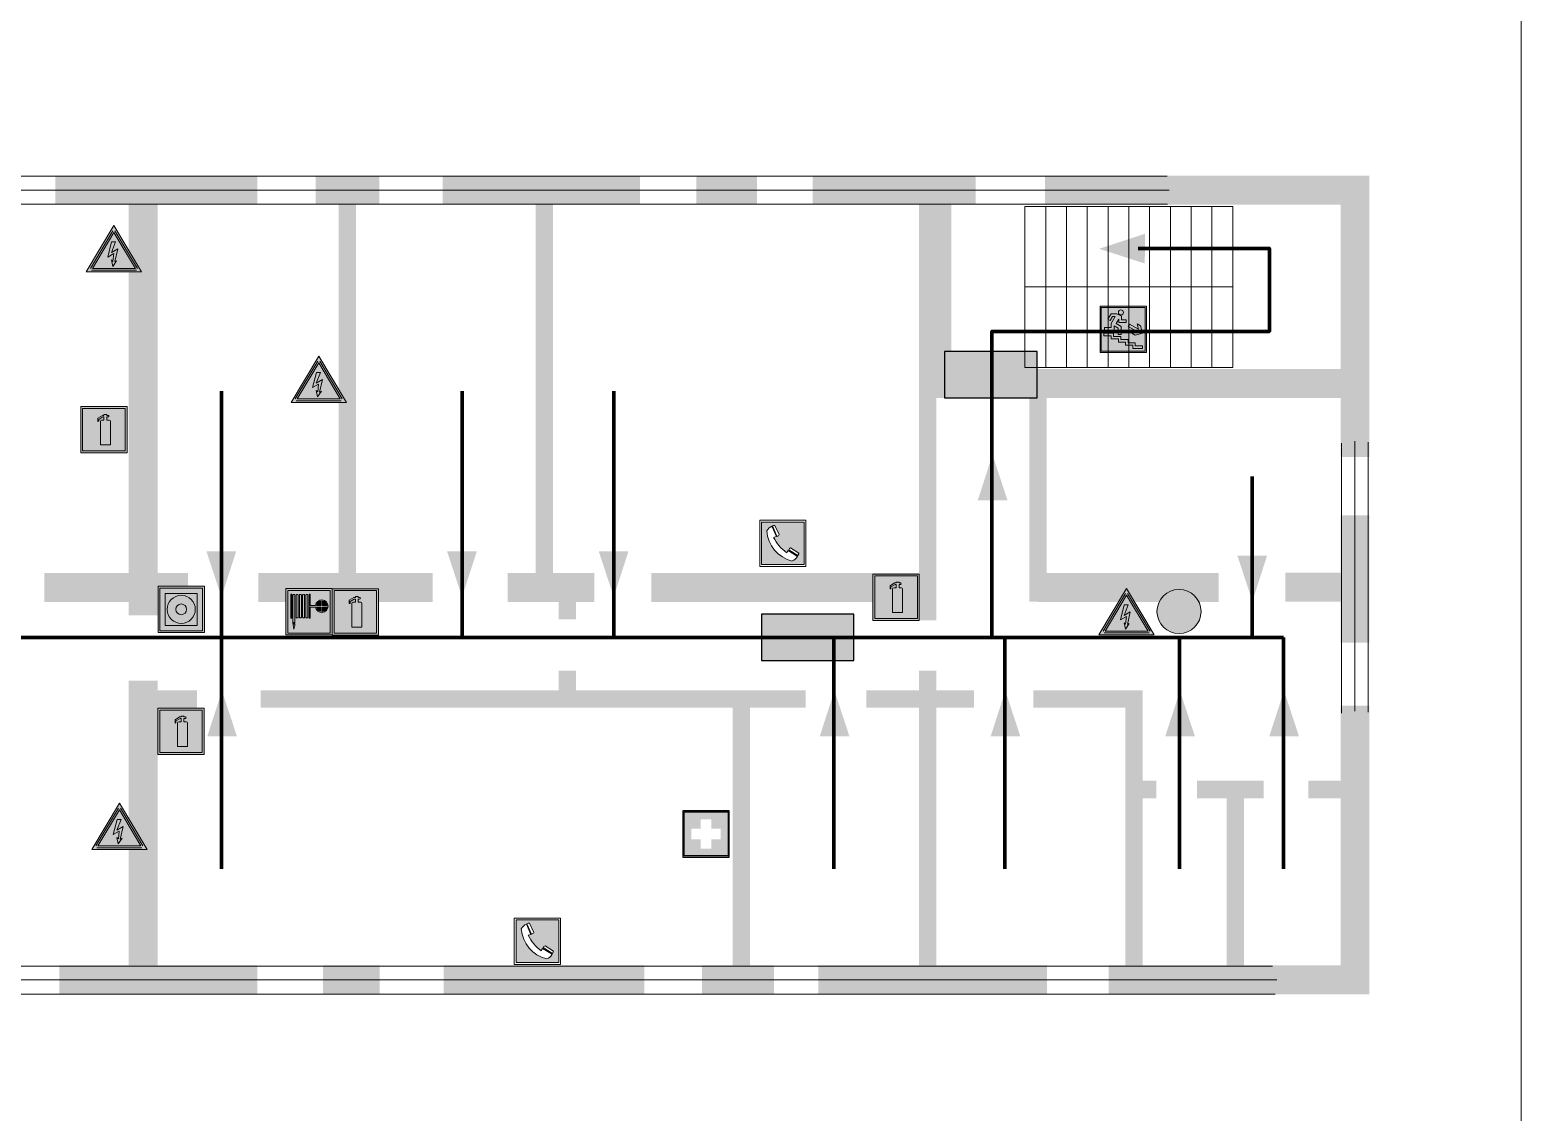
# Model space of a CAD drawing. Header units: millimetres. Extents: x 13114 to 67229, y 22859 to 38520.
# Drawn here: x 32596.1 to 32853.7, y 35277.3 to 35464.3 of the extents above; entities that cross this region are included whole.
import ezdxf

# ---------------------------------------------------------------- set-up
doc = ezdxf.new("R2010")
doc.units = ezdxf.units.MM
doc.layers.add('План_Штампы', color=7, linetype='Continuous')

# ---------------------------------------------------------------- blocks, each defined once
blk = doc.blocks.new('A$C7B4425F7')
at = {"true_color": 0xffffff}
blk.add_hatch(color=7, dxfattribs=at).paths.add_polyline_path([(0, 0), (-16, 0), (-16, -8), (0, -8)])
h = blk.add_hatch(color=126)
h.paths.add_polyline_path([(-0.2, -0.2), (-15.8, -0.2), (-15.8, -7.8), (-0.2, -7.8)])
h.paths.add_polyline_path([(-11.76, -2.03), (-11.76, -3.66), (-11.17, -3.66, -0.568275), (-11.17, -6.18), (-12.58, -6.18), (-12.58, -2.03)], flags=16)
h.paths.add_polyline_path([(-13.33, -4.12, -0.495768), (-13.59, -6.18), (-15.03, -6.18), (-15.03, -2.03), (-13.59, -2.03, -0.487973)], flags=16)
h.paths.add_polyline_path([(-10.25, -2.03), (-9.48, -2.03), (-9.48, -6.18), (-10.25, -6.18)], flags=16)
h.paths.add_polyline_path([(-13.84, -3.69), (-14.24, -3.69), (-14.24, -3.03), (-13.9, -3.03, -0.692621)], flags=0)
h.paths.add_polyline_path([(-9.15, -2.03), (-8.4, -2.03), (-8.04, -3.07), (-7.68, -2.03), (-6.93, -2.03), (-7.64, -4.1), (-6.93, -6.18), (-7.68, -6.18), (-8.04, -5.14), (-8.4, -6.18), (-9.15, -6.18), (-8.44, -4.1)], flags=16)
h.paths.add_polyline_path([(-11.76, -4.46), (-11.42, -4.46, -0.692621), (-11.36, -5.12), (-11.76, -5.12)], flags=0)
h.paths.add_polyline_path([(-13.9, -5.2), (-14.24, -5.2), (-14.24, -4.55), (-13.84, -4.55, -0.708038)], flags=0)
edge = h.paths.add_edge_path(flags=16)
edge.add_ellipse((-5.51, -4.08), major_axis=(0, 2.05), ratio=0.586184, start_angle=0, end_angle=360)
edge = h.paths.add_edge_path(flags=0)
edge.add_ellipse((-5.51, -4.08), major_axis=(0, 1.14), ratio=0.454828, start_angle=0, end_angle=360)
h.paths.add_polyline_path([(-4.13, -4.96, 0.377264), (-3.48, -4.52, 0.0555), (-3.16, -2.03), (-1.66, -2.03), (-1.66, -4.96), (-0.96, -4.96), (-0.96, -7.01), (-1.75, -7.01), (-1.75, -6.18), (-3.3, -6.18), (-3.3, -7.02), (-4.13, -7.02)], flags=16)
h.paths.add_polyline_path([(-2.73, -2.91), (-2.28, -2.91), (-2.28, -4.96), (-3.05, -4.96, 0.079136)], flags=0)
at = {"color": 126}
blk.add_lwpolyline([(-16, -8), (0, -8), (0, 0), (-16, 0)], close=True, dxfattribs=at)
blk = doc.blocks.new('вниз')
at = {"lineweight": 0, "true_color": 0xffffff}
h = blk.add_hatch(color=7, dxfattribs=at)
h.dxf.hatch_style = 1
h.paths.add_polyline_path([(40994.51, -4472.22), (40986.51, -4472.22), (40986.51, -4480.22), (40994.51, -4480.22)])
h.paths.add_polyline_path([(40994.31, -4472.42), (40994.31, -4480.01), (40986.71, -4480.01), (40986.71, -4472.42)], flags=16)
h.paths.add_polyline_path([(40988.43, -4473.53), (40989.43, -4473.53), (40990.19, -4473.96), (40990.19, -4474.6), (40991, -4474.6), (40991, -4475.06), (40989.73, -4475.06), (40989.73, -4474.46), (40989.3, -4475.18), (40990.17, -4475.7), (40990.17, -4477.11), (40989.63, -4477.11), (40989.63, -4476.01), (40988.94, -4475.59), (40988.94, -4476.46), (40988.94, -4476.46), (40987.47, -4476.46), (40987.26, -4476.46), (40987.26, -4475.92), (40988.4, -4475.92), (40988.4, -4475.2), (40989.1, -4473.99), (40988.66, -4473.99), (40988.24, -4474.7), (40987.86, -4474.47), (40988.41, -4473.56)], flags=0)
h.paths.add_polyline_path([(40990.55, -4473.29, -1), (40989.69, -4473.29, -1)], flags=0)
h.paths.add_polyline_path([(40988.85, -4476.89), (40988.85, -4477.43), (40990.1, -4477.43), (40990.1, -4477.99), (40991.34, -4477.99), (40991.34, -4478.54), (40992.59, -4478.54), (40992.59, -4479.09), (40993.83, -4479.09), (40993.83, -4479.52), (40992.17, -4479.52), (40992.17, -4478.97), (40990.91, -4478.97), (40990.91, -4478.41), (40989.68, -4478.41), (40989.68, -4477.86), (40988.43, -4477.86), (40988.43, -4477.31), (40987.6, -4477.31), (40987.18, -4477.31), (40987.18, -4476.89)], flags=0)
h.paths.add_polyline_path([(40991.61, -4475.33), (40993.12, -4476.2), (40992.9, -4475.27), (40993.48, -4475.6), (40993.83, -4476.88), (40992.56, -4477.22), (40991.97, -4476.88), (40992.9, -4476.61), (40991.38, -4475.74), (40991.58, -4475.39)], flags=0)
h.paths.add_polyline_path([(40990.19, -4473.96), (40989.43, -4473.53), (40988.43, -4473.53), (40988.41, -4473.56), (40987.86, -4474.47), (40988.24, -4474.7), (40988.66, -4473.99), (40989.1, -4473.99), (40988.4, -4475.2), (40988.4, -4475.92), (40987.26, -4475.92), (40987.26, -4476.46), (40987.47, -4476.46), (40988.94, -4476.46), (40988.94, -4476.27), (40988.94, -4475.59), (40989.63, -4476.01), (40989.63, -4477.11), (40990.17, -4477.11), (40990.17, -4475.7), (40989.3, -4475.18), (40989.73, -4474.46), (40989.73, -4475.06), (40991, -4475.06), (40991, -4474.6), (40990.19, -4474.6)], flags=0)
h.paths.add_polyline_path([(40990.55, -4473.29, 1), (40989.69, -4473.29, 1)], flags=0)
h.paths.add_polyline_path([(40991.61, -4475.33), (40991.58, -4475.39), (40991.38, -4475.74), (40992.9, -4476.61), (40991.97, -4476.88), (40992.56, -4477.22), (40993.83, -4476.88), (40993.48, -4475.6), (40992.9, -4475.27), (40993.12, -4476.2)], flags=0)
h.paths.add_polyline_path([(40990.1, -4477.43), (40988.85, -4477.43), (40988.85, -4476.89), (40987.18, -4476.89), (40987.18, -4477.31), (40987.6, -4477.31), (40988.43, -4477.31), (40988.43, -4477.86), (40989.68, -4477.86), (40989.68, -4478.41), (40990.91, -4478.41), (40990.91, -4478.97), (40992.17, -4478.97), (40992.17, -4479.52), (40993.83, -4479.52), (40993.83, -4479.09), (40992.59, -4479.09), (40992.59, -4478.54), (40991.34, -4478.54), (40991.34, -4477.99), (40990.1, -4477.99)], flags=0)
at = {"lineweight": 0}
h = blk.add_hatch(color=126, dxfattribs=at)
h.dxf.hatch_style = 1
h.paths.add_polyline_path([(40994.31, -4472.42), (40986.71, -4472.42), (40986.71, -4480.01), (40994.31, -4480.01)])
h.paths.add_polyline_path([(40988.43, -4473.53), (40989.43, -4473.53), (40990.19, -4473.96), (40990.19, -4474.6), (40991, -4474.6), (40991, -4475.06), (40989.73, -4475.06), (40989.73, -4474.46), (40989.3, -4475.18), (40990.17, -4475.7), (40990.17, -4477.11), (40989.63, -4477.11), (40989.63, -4476.01), (40988.94, -4475.59), (40988.94, -4476.46), (40988.94, -4476.46), (40987.47, -4476.46), (40987.26, -4476.46), (40987.26, -4475.92), (40988.4, -4475.92), (40988.4, -4475.2), (40989.1, -4473.99), (40988.66, -4473.99), (40988.24, -4474.7), (40987.86, -4474.47), (40988.41, -4473.56)], flags=16)
h.paths.add_polyline_path([(40990.55, -4473.29, -1), (40989.69, -4473.29, -1)], flags=16)
h.paths.add_polyline_path([(40988.85, -4476.89), (40988.85, -4477.43), (40990.1, -4477.43), (40990.1, -4477.99), (40991.34, -4477.99), (40991.34, -4478.54), (40992.59, -4478.54), (40992.59, -4479.09), (40993.83, -4479.09), (40993.83, -4479.52), (40992.17, -4479.52), (40992.17, -4478.97), (40990.91, -4478.97), (40990.91, -4478.41), (40989.68, -4478.41), (40989.68, -4477.86), (40988.43, -4477.86), (40988.43, -4477.31), (40987.6, -4477.31), (40987.18, -4477.31), (40987.18, -4476.89)], flags=16)
h.paths.add_polyline_path([(40991.61, -4475.33), (40993.12, -4476.2), (40992.9, -4475.27), (40993.48, -4475.6), (40993.83, -4476.88), (40992.56, -4477.22), (40991.97, -4476.88), (40992.9, -4476.61), (40991.38, -4475.74), (40991.58, -4475.39)], flags=16)
at = {"lineweight": 0, "true_color": 0xffffff}
h = blk.add_hatch(color=7, dxfattribs=at)
h.dxf.hatch_style = 1
h.paths.add_polyline_path([(40989.73, -4474.46), (40989.73, -4475.06), (40991, -4475.06), (40991, -4474.6), (40990.19, -4474.6), (40990.19, -4473.96), (40989.43, -4473.53), (40988.43, -4473.53), (40988.41, -4473.56), (40987.86, -4474.47), (40988.24, -4474.7), (40988.66, -4473.99), (40989.1, -4473.99), (40988.4, -4475.2), (40988.4, -4475.92), (40987.26, -4475.92), (40987.26, -4476.46), (40987.47, -4476.46), (40988.94, -4476.46), (40988.94, -4475.59), (40989.63, -4476.01), (40989.63, -4477.11), (40990.17, -4477.11), (40990.17, -4475.7), (40989.3, -4475.18)])
h.paths.add_polyline_path([(40989.69, -4473.29, 1), (40990.55, -4473.29, 1)])
h.paths.add_polyline_path([(40991.61, -4475.33), (40991.58, -4475.39), (40991.38, -4475.74), (40992.9, -4476.61), (40991.97, -4476.88), (40992.56, -4477.22), (40993.83, -4476.88), (40993.48, -4475.6), (40992.9, -4475.27), (40993.12, -4476.2)])
h.paths.add_polyline_path([(40990.1, -4477.43), (40988.85, -4477.43), (40988.85, -4476.89), (40987.18, -4476.89), (40987.18, -4477.31), (40987.6, -4477.31), (40988.43, -4477.31), (40988.43, -4477.86), (40989.68, -4477.86), (40989.68, -4478.41), (40990.91, -4478.41), (40990.91, -4478.97), (40992.17, -4478.97), (40992.17, -4479.52), (40993.83, -4479.52), (40993.83, -4479.09), (40992.59, -4479.09), (40992.59, -4478.54), (40991.34, -4478.54), (40991.34, -4477.99), (40990.1, -4477.99)])
at = {"color": 126, "lineweight": 0}
for points in [[(40986.51, -4472.22), (40994.51, -4472.22), (40994.51, -4480.22), (40986.51, -4480.22)], [(40986.71, -4472.42), (40994.31, -4472.42), (40994.31, -4480.01), (40986.71, -4480.01)]]:
    blk.add_lwpolyline(points, close=True, dxfattribs=at)
for points in [[(40987.47, -4476.46), (40987.26, -4476.46), (40987.26, -4475.92), (40988.4, -4475.92), (40988.4, -4475.2), (40989.1, -4473.99), (40988.66, -4473.99), (40988.24, -4474.7), (40987.86, -4474.47), (40988.41, -4473.56), (40988.43, -4473.53), (40989.43, -4473.53), (40990.19, -4473.96), (40990.19, -4474.6), (40991, -4474.6), (40991, -4475.06), (40989.73, -4475.06), (40989.73, -4474.46), (40989.3, -4475.18), (40990.17, -4475.7), (40990.17, -4477.11), (40989.63, -4477.11), (40989.63, -4476.01), (40988.94, -4475.59), (40988.94, -4476.46)], [(40987.6, -4477.31), (40987.18, -4477.31), (40987.18, -4476.89), (40988.85, -4476.89), (40988.85, -4477.43), (40990.1, -4477.43), (40990.1, -4477.99), (40991.34, -4477.99), (40991.34, -4478.54), (40992.59, -4478.54), (40992.59, -4479.09), (40993.83, -4479.09), (40993.83, -4479.52), (40992.17, -4479.52), (40992.17, -4478.97), (40990.91, -4478.97), (40990.91, -4478.41), (40989.68, -4478.41), (40989.68, -4477.86), (40988.43, -4477.86), (40988.43, -4477.31), (40987.6, -4477.31)], [(40987.47, -4476.46), (40988.94, -4476.46), (40988.94, -4476.27)], [(40991.58, -4475.39), (40991.38, -4475.74), (40992.9, -4476.61), (40991.97, -4476.88), (40992.56, -4477.22), (40993.83, -4476.88), (40993.48, -4475.6), (40992.9, -4475.27), (40993.12, -4476.2), (40991.61, -4475.33), (40991.58, -4475.39)]]:
    blk.add_lwpolyline(points, dxfattribs=at)
blk.add_circle((40990.12, -4473.29), 0.432, dxfattribs=at)
blk = doc.blocks.new('A$C54414219')
at = {"true_color": 0xffffff}
h = blk.add_hatch(color=7, dxfattribs=at)
h.paths.add_polyline_path([(2.39, -9.45), (2.39, -18.3), (11.23, -18.3), (11.23, -9.45)], flags=0)
h.paths.add_polyline_path([(10.71, -13.87, -1), (2.92, -13.87, -1)], flags=0)
h.paths.add_polyline_path([(8.3, -13.87, -1), (5.33, -13.87, -1)], flags=0)
h.paths.add_polyline_path([(0.41, -7.47), (0.41, -20.27), (13.21, -20.27), (13.21, -7.47)])
h.paths.add_polyline_path([(0.92, -19.77), (12.71, -19.77), (12.71, -7.98), (0.92, -7.98)], flags=16)
h.paths.add_polyline_path([(11.23, -9.45), (11.23, -18.3), (2.39, -18.3), (2.39, -9.45)], flags=0)
at = {"lineweight": 5}
h = blk.add_hatch(color=242, dxfattribs=at)
h.paths.add_polyline_path([(12.71, -7.98), (0.92, -7.98), (0.92, -19.77), (12.71, -19.77)])
h.paths.add_polyline_path([(11.23, -18.3), (2.39, -18.3), (2.39, -9.45), (11.23, -9.45)], flags=16)
h.paths.add_polyline_path([(10.71, -13.87, -1), (2.92, -13.87, -1)], flags=0)
h.paths.add_polyline_path([(8.3, -13.87, -1), (5.33, -13.87, -1)], flags=0)
at = {"true_color": 0xffffff}
h = blk.add_hatch(color=7, dxfattribs=at)
h.paths.add_polyline_path([(2.39, -9.45), (2.39, -18.3), (11.23, -18.3), (11.23, -9.45)])
h.paths.add_polyline_path([(10.71, -13.87, -1), (2.92, -13.87, -1)], flags=16)
h.paths.add_polyline_path([(8.3, -13.87, -1), (5.33, -13.87, -1)], flags=0)
at = {"lineweight": 5}
h = blk.add_hatch(color=242, dxfattribs=at)
h.paths.add_polyline_path([(2.92, -13.87, 1), (10.71, -13.87, 1)])
h.paths.add_polyline_path([(8.3, -13.87, -1), (5.33, -13.87, -1)], flags=16)
at = {"color": 242, "lineweight": 5}
for p, q in [((0.41, -20.27), (0.41, -7.47)), ((0.41, -7.47), (13.21, -7.47)), ((0.41, -7.47), (13.21, -7.47)), ((13.21, -20.27), (13.21, -7.47)), ((0.41, -20.27), (13.21, -20.27))]:
    blk.add_line(p, q, dxfattribs=at)
for points in [[(0.92, -7.98), (12.71, -7.98), (12.71, -19.77), (0.92, -19.77)], [(2.39, -9.45), (11.23, -9.45), (11.23, -18.3), (2.39, -18.3)]]:
    blk.add_lwpolyline(points, close=True, dxfattribs=at)
for radius in [3.89, 1.49]:
    blk.add_circle((6.81, -13.87), radius, dxfattribs=at)
blk = doc.blocks.new('A$C7B8C2D5B')
at = {"lineweight": 0}
h = blk.add_hatch(color=5, dxfattribs=at)
h.dxf.hatch_style = 1
h.paths.add_polyline_path([(1.4, -3.02, 1), (-2.11, -3.02, 1)])
at = {"color": 5, "lineweight": 0}
blk.add_circle((-0.36, -3.02), 1.75, dxfattribs=at)
blk = doc.blocks.new('A$C37112FD5')
at = {"true_color": 0xf5f5ff}
h = blk.add_hatch(color=7, dxfattribs=at)
h.dxf.hatch_style = 1
h.paths.add_polyline_path([(12.8, -7.4), (0, -7.4), (0, -20.2), (12.8, -20.2)])
h.paths.add_polyline_path([(12.29, -7.91), (12.29, -19.69), (0.51, -19.69), (0.51, -7.91)], flags=16)
h.paths.add_polyline_path([(4.98, -9.04, -0.42597), (5.17, -9.22), (5.17, -12.25), (5.17, -15.29, -0.432244), (4.98, -15.47), (4.83, -15.47, -0.42597), (4.64, -15.29), (4.64, -12.25), (4.64, -9.22, -0.432244), (4.83, -9.04)], flags=0)
h.paths.add_polyline_path([(4.28, -9.22), (4.28, -12.25), (4.28, -15.29, -0.432244), (4.09, -15.47), (3.94, -15.47, -0.42597), (3.75, -15.29), (3.75, -12.25), (3.75, -9.22, -0.432244), (3.94, -9.04), (4.09, -9.04, -0.42597)], flags=0)
h.paths.add_polyline_path([(5.72, -9.04), (5.87, -9.04, -0.42597), (6.06, -9.22), (6.06, -12.25), (6.06, -15.29, -0.432244), (5.87, -15.47), (5.72, -15.47, -0.42597), (5.53, -15.29), (5.53, -12.25), (5.53, -9.22, -0.432244)], flags=0)
h.paths.add_polyline_path([(6.42, -8.9), (6.5, -8.9, -0.42597), (6.69, -9.08), (6.69, -12.03), (8.21, -12.03, -15.824349), (8.21, -12.47), (6.69, -12.47), (6.69, -15.42, -0.432244), (6.5, -15.6), (6.42, -15.6)], flags=0)
h.paths.add_polyline_path([(3.39, -9.22), (3.39, -12.25), (3.39, -15.29, -0.432244), (3.2, -15.47), (3.05, -15.47, -0.42597), (2.85, -15.29), (2.85, -12.25), (2.85, -9.22, -0.432244), (3.05, -9.04), (3.2, -9.04, -0.42597)], flags=0)
h.paths.add_polyline_path([(2.5, -9.22), (2.5, -16.71), (1.96, -16.71), (1.96, -9.22, -0.432244), (2.15, -9.04), (2.31, -9.04, -0.42597)], flags=0)
h.paths.add_polyline_path([(1.61, -8.9), (1.61, -15.6), (1.57, -15.6, -0.42597), (1.37, -15.42), (1.37, -12.03), (1.37, -9.09, -0.432244), (1.57, -8.9)], flags=0)
h.paths.add_polyline_path([(9.76, -10.81), (9.76, -12.03), (8.49, -12.03, -0.336371)], flags=0)
h.paths.add_polyline_path([(8.49, -12.47), (9.76, -12.47), (9.76, -13.7, -0.336371)], flags=0)
h.paths.add_polyline_path([(10.11, -10.81, -0.336371), (11.38, -12.03), (10.11, -12.03)], flags=0)
h.paths.add_polyline_path([(10.11, -12.47), (11.38, -12.47, -0.336371), (10.11, -13.7)], flags=0)
h.paths.add_polyline_path([(2.5, -16.84), (2.5, -17.05), (1.97, -17.05), (1.97, -16.84)], flags=0)
h.paths.add_polyline_path([(2.5, -17.24, -0.033778), (2.24, -18.6, -0.033778), (1.97, -17.24)], flags=0)
h = blk.add_hatch(color=242)
h.dxf.hatch_style = 1
h.paths.add_polyline_path([(12.29, -7.91), (0.51, -7.91), (0.51, -19.69), (12.29, -19.69)])
h.paths.add_polyline_path([(6.42, -15.6), (6.42, -8.9), (6.5, -8.9, -0.42597), (6.69, -9.08), (6.69, -12.03), (8.21, -12.03, -15.824349), (8.21, -12.47), (6.69, -12.47), (6.69, -15.42, -0.432244), (6.5, -15.6)], flags=16)
h.paths.add_polyline_path([(5.87, -15.47), (5.72, -15.47, -0.42597), (5.53, -15.29), (5.53, -12.25), (5.53, -9.22, -0.432244), (5.72, -9.04), (5.87, -9.04, -0.42597), (6.06, -9.22), (6.06, -12.25), (6.06, -15.29, -0.432244)], flags=16)
h.paths.add_polyline_path([(4.98, -15.47), (4.83, -15.47, -0.42597), (4.64, -15.29), (4.64, -12.25), (4.64, -9.22, -0.432244), (4.83, -9.04), (4.98, -9.04, -0.42597), (5.17, -9.22), (5.17, -12.25), (5.17, -15.29, -0.432244)], flags=16)
h.paths.add_polyline_path([(4.09, -15.47), (3.94, -15.47, -0.42597), (3.75, -15.29), (3.75, -12.25), (3.75, -9.22, -0.432244), (3.94, -9.04), (4.09, -9.04, -0.42597), (4.28, -9.22), (4.28, -12.25), (4.28, -15.29, -0.432244)], flags=16)
h.paths.add_polyline_path([(3.2, -15.47), (3.05, -15.47, -0.42597), (2.85, -15.29), (2.85, -12.25), (2.85, -9.22, -0.432244), (3.05, -9.04), (3.2, -9.04, -0.42597), (3.39, -9.22), (3.39, -12.25), (3.39, -15.29, -0.432244)], flags=16)
h.paths.add_polyline_path([(2.5, -17.05), (1.97, -17.05), (1.97, -16.84), (2.5, -16.84)], flags=16)
h.paths.add_polyline_path([(2.5, -17.24, -0.033778), (2.24, -18.6, -0.033778), (1.97, -17.24)], flags=16)
h.paths.add_polyline_path([(2.5, -16.71), (1.96, -16.71), (1.96, -9.22, -0.432244), (2.15, -9.04), (2.31, -9.04, -0.42597), (2.5, -9.22)], flags=16)
h.paths.add_polyline_path([(1.61, -15.6), (1.57, -15.6, -0.42597), (1.37, -15.42), (1.37, -12.03), (1.37, -9.09, -0.432244), (1.57, -8.9), (1.61, -8.9)], flags=16)
h.paths.add_polyline_path([(8.49, -12.47), (9.76, -12.47), (9.76, -13.7, -0.336371)], flags=0)
h.paths.add_polyline_path([(10.11, -13.7), (10.11, -12.47), (11.38, -12.47, -0.336371)], flags=0)
h.paths.add_polyline_path([(8.49, -12.03, -0.336371), (9.76, -10.81), (9.76, -12.03)], flags=0)
h.paths.add_polyline_path([(10.11, -12.03), (10.11, -10.81, -0.336371), (11.38, -12.03)], flags=0)
h = blk.add_hatch(color=7, dxfattribs=at)
h.dxf.hatch_style = 1
h.paths.add_polyline_path([(1.61, -8.9), (1.57, -8.9, 0.432244), (1.37, -9.09), (1.37, -12.03), (1.37, -15.42, 0.42597), (1.57, -15.6), (1.61, -15.6)])
h.paths.add_polyline_path([(2.5, -9.22, 0.42597), (2.31, -9.04), (2.15, -9.04, 0.432244), (1.96, -9.22), (1.96, -16.71), (2.5, -16.71)])
h.paths.add_polyline_path([(2.5, -16.84), (1.97, -16.84), (1.97, -17.05), (2.5, -17.05)])
h.paths.add_polyline_path([(2.5, -17.24), (1.97, -17.24, 0.033778), (2.24, -18.6, 0.033778)])
h.paths.add_polyline_path([(3.39, -12.25), (3.39, -9.22, 0.42597), (3.2, -9.04), (3.05, -9.04, 0.432244), (2.85, -9.22), (2.85, -12.25), (2.85, -15.29, 0.42597), (3.05, -15.47), (3.2, -15.47, 0.432244), (3.39, -15.29)])
h.paths.add_polyline_path([(4.28, -12.25), (4.28, -9.22, 0.42597), (4.09, -9.04), (3.94, -9.04, 0.432244), (3.75, -9.22), (3.75, -12.25), (3.75, -15.29, 0.42597), (3.94, -15.47), (4.09, -15.47, 0.432244), (4.28, -15.29)])
h.paths.add_polyline_path([(5.17, -12.25), (5.17, -9.22, 0.42597), (4.98, -9.04), (4.83, -9.04, 0.432244), (4.64, -9.22), (4.64, -12.25), (4.64, -15.29, 0.42597), (4.83, -15.47), (4.98, -15.47, 0.432244), (5.17, -15.29)])
h.paths.add_polyline_path([(6.06, -12.25), (6.06, -9.22, 0.42597), (5.87, -9.04), (5.72, -9.04, 0.432244), (5.53, -9.22), (5.53, -12.25), (5.53, -15.29, 0.42597), (5.72, -15.47), (5.87, -15.47, 0.432244), (6.06, -15.29)])
h.paths.add_polyline_path([(6.69, -12.47), (8.21, -12.47, 15.824349), (8.21, -12.03), (6.69, -12.03), (6.69, -9.08, 0.42597), (6.5, -8.9), (6.42, -8.9), (6.42, -15.6), (6.5, -15.6, 0.432244), (6.69, -15.42)])
h.paths.add_polyline_path([(8.49, -12.47), (9.76, -12.47), (9.76, -13.7, -0.336371)], flags=16)
h.paths.add_polyline_path([(8.49, -12.03, -0.336371), (9.76, -10.81), (9.76, -12.03)], flags=16)
h.paths.add_polyline_path([(10.11, -12.47), (11.38, -12.47, -0.336371), (10.11, -13.7)], flags=16)
h.paths.add_polyline_path([(10.11, -12.03), (10.11, -10.81, -0.336371), (11.38, -12.03)], flags=16)
h = blk.add_hatch(color=242)
h.dxf.hatch_style = 1
h.paths.add_polyline_path([(9.76, -10.81, 0.336371), (8.49, -12.03), (9.76, -12.03)])
h.paths.add_polyline_path([(10.11, -10.81), (10.11, -12.03), (11.38, -12.03, 0.336371)])
h.paths.add_polyline_path([(11.38, -12.47), (10.11, -12.47), (10.11, -13.7, 0.336371)])
h.paths.add_polyline_path([(9.76, -12.47), (8.49, -12.47, 0.336371), (9.76, -13.7)])
at = {"color": 242, "lineweight": 5}
for p, q in [((0, -20.2), (0, -7.4)), ((0, -7.4), (12.8, -7.4)), ((12.8, -20.2), (12.8, -7.4)), ((1.37, -12.03), (1.37, -9.08)), ((1.37, -12.03), (1.37, -15.42)), ((1.57, -8.9), (1.61, -8.9)), ((1.61, -8.9), (1.61, -15.6)), ((1.96, -16.71), (1.96, -9.22)), ((2.15, -9.04), (2.31, -9.04)), ((2.5, -16.71), (2.5, -9.22)), ((2.85, -12.25), (2.85, -9.22)), ((2.85, -12.25), (2.85, -15.29)), ((3.05, -9.04), (3.2, -9.04)), ((3.39, -12.25), (3.39, -9.22)), ((3.39, -12.25), (3.39, -15.29)), ((3.75, -12.25), (3.75, -9.22)), ((3.75, -12.25), (3.75, -15.29)), ((3.94, -9.04), (4.09, -9.04)), ((4.28, -12.25), (4.28, -9.22)), ((4.28, -12.25), (4.28, -15.29)), ((4.64, -12.25), (4.64, -9.22)), ((4.64, -12.25), (4.64, -15.29)), ((4.83, -9.04), (4.98, -9.04)), ((5.17, -12.25), (5.17, -9.22)), ((5.17, -12.25), (5.17, -15.29)), ((5.53, -12.25), (5.53, -9.22)), ((5.53, -12.25), (5.53, -15.29)), ((5.72, -9.04), (5.87, -9.04)), ((6.06, -12.25), (6.06, -9.22)), ((6.06, -12.25), (6.06, -15.29)), ((6.42, -8.9), (6.42, -15.6)), ((6.5, -8.9), (6.42, -8.9)), ((6.69, -12.03), (6.69, -9.08)), ((8.21, -12.03), (6.69, -12.03)), ((9.76, -12.03), (8.49, -12.03)), ((9.76, -10.81), (9.76, -12.03)), ((10.11, -10.81), (10.11, -12.03)), ((11.38, -12.03), (10.11, -12.03)), ((1.57, -15.6), (1.61, -15.6)), ((3.05, -15.47), (3.2, -15.47)), ((3.94, -15.47), (4.09, -15.47)), ((4.83, -15.47), (4.98, -15.47)), ((5.72, -15.47), (5.87, -15.47)), ((6.42, -15.6), (6.5, -15.6)), ((8.21, -12.47), (6.69, -12.47)), ((6.69, -12.47), (6.69, -15.42)), ((9.76, -12.47), (8.49, -12.47)), ((9.76, -12.47), (9.76, -13.7)), ((11.38, -12.47), (10.11, -12.47)), ((10.11, -12.47), (10.11, -13.7)), ((0, -20.2), (12.8, -20.2)), ((1.96, -16.71), (2.5, -16.71)), ((1.97, -16.84), (2.5, -16.84)), ((1.97, -17.05), (1.97, -16.84)), ((2.5, -17.05), (1.97, -17.05)), ((1.97, -17.24), (2.5, -17.24)), ((2.5, -16.84), (2.5, -17.05))]:
    blk.add_line(p, q, dxfattribs=at)
blk.add_lwpolyline([(0.51, -7.91), (12.29, -7.91), (12.29, -19.69), (0.51, -19.69)], close=True, dxfattribs=at)
for centre, radius, start, end in [((1.56, -9.09), 0.182, 87.1027, 180.6071), ((2.15, -9.22), 0.182, 87.1027, 180.6071), ((2.32, -9.22), 0.182, 359.3929, 92.8973), ((3.04, -9.22), 0.182, 87.1027, 180.6071), ((3.21, -9.22), 0.182, 359.3929, 92.8973), ((3.93, -9.22), 0.182, 87.1027, 180.6071), ((4.1, -9.22), 0.182, 359.3929, 92.8973), ((4.82, -9.22), 0.182, 87.1027, 180.6071), ((4.99, -9.22), 0.182, 359.3929, 92.8973), ((5.71, -9.22), 0.182, 87.1027, 180.6071), ((5.88, -9.22), 0.182, 359.3929, 92.8973), ((6.51, -9.09), 0.182, 359.3929, 92.8973), ((9.93, -12.25), 1.74, 187.2319, 172.7681), ((9.93, -12.25), 1.46, 96.9927, 171.3585), ((9.93, -12.25), 1.46, 8.6415, 83.0073), ((1.56, -15.42), 0.182, 179.3929, 272.8973), ((3.04, -15.29), 0.182, 179.3929, 272.8973), ((3.21, -15.29), 0.182, 267.1027, 0.6071), ((3.93, -15.29), 0.182, 179.3929, 272.8973), ((4.1, -15.29), 0.182, 267.1027, 0.6071), ((4.82, -15.29), 0.182, 179.3929, 272.8973), ((4.99, -15.29), 0.182, 267.1027, 0.6071), ((5.71, -15.29), 0.182, 179.3929, 272.8973), ((5.88, -15.29), 0.182, 267.1027, 0.6071), ((6.51, -15.42), 0.182, 267.1027, 0.6071), ((9.93, -12.25), 1.46, 188.6415, 263.0073), ((9.93, -12.25), 1.46, 276.9927, 351.3585), ((12.17, -15.98), 10.27, 187.041, 194.7793), ((-7.7, -15.98), 10.27, 345.2207, 352.959)]:
    blk.add_arc(centre, radius, start, end, dxfattribs=at)
blk = doc.blocks.new('A$C3AD82952')
at = {"true_color": 0xf5f5ff}
h = blk.add_hatch(color=7, dxfattribs=at)
h.dxf.hatch_style = 1
h.paths.add_polyline_path([(8.21, 8.73, 0.414214), (7.89, 9.05), (7.22, 9.05), (7.22, 9.92), (7.59, 9.92, 1), (7.57, 10.36), (7.22, 10.36), (7.22, 10.6), (6.43, 10.6), (6.43, 10.36), (6.01, 10.36), (4.74, 9.59), (4.74, 8.69), (4.98, 8.73), (4.98, 9.26), (6.12, 9.91), (6.43, 9.91), (6.43, 9.05), (5.76, 9.05, 0.414214), (5.44, 8.73), (5.44, 2.2), (8.21, 2.2)], flags=0)
h.paths.add_polyline_path([(12.8, 12.8), (0, 12.8), (0, 0), (12.8, 0)])
h.paths.add_polyline_path([(0.51, 12.29), (12.29, 12.29), (12.29, 0.51), (0.51, 0.51)], flags=16)
h.paths.add_polyline_path([(4.74, 9.59), (6.01, 10.36), (6.43, 10.36), (6.43, 10.6), (7.22, 10.6), (7.22, 10.36), (7.59, 10.36, -0.94586), (7.59, 9.92), (7.22, 9.92), (7.22, 9.05), (7.89, 9.05, -0.414214), (8.21, 8.73), (8.21, 2.2), (5.44, 2.2), (5.44, 8.73, -0.414214), (5.76, 9.05), (6.43, 9.05), (6.43, 9.91), (6.12, 9.91), (4.98, 9.26), (4.98, 8.73), (4.74, 8.69)], flags=0)
h = blk.add_hatch(color=242)
h.dxf.hatch_style = 1
h.paths.add_polyline_path([(12.29, 12.29), (0.51, 12.29), (0.51, 0.51), (12.29, 0.51)])
h.paths.add_polyline_path([(4.74, 8.69), (4.74, 9.59), (6.01, 10.36), (6.43, 10.36), (6.43, 10.6), (7.22, 10.6), (7.22, 10.36), (7.59, 10.36, -0.94586), (7.59, 9.92), (7.22, 9.92), (7.22, 9.05), (7.89, 9.05, -0.414214), (8.21, 8.73), (8.21, 2.2), (5.44, 2.2), (5.44, 8.73, -0.414214), (5.76, 9.05), (6.43, 9.05), (6.43, 9.91), (6.12, 9.91), (4.98, 9.26), (4.98, 8.73)], flags=16)
h = blk.add_hatch(color=7, dxfattribs=at)
h.dxf.hatch_style = 1
h.paths.add_polyline_path([(8.21, 8.73, 0.414214), (7.89, 9.05), (7.22, 9.05), (7.22, 9.92), (7.59, 9.92, 1), (7.57, 10.36), (7.22, 10.36), (7.22, 10.6), (6.43, 10.6), (6.43, 10.36), (6.01, 10.36), (4.74, 9.59), (4.74, 8.69), (4.98, 8.73), (4.98, 9.26), (6.12, 9.91), (6.43, 9.91), (6.43, 9.05), (5.76, 9.05, 0.414214), (5.44, 8.73), (5.44, 2.2), (8.21, 2.2)])
at = {"color": 242, "lineweight": 5}
for p, q in [((0, 0), (0, 12.8)), ((0, 12.8), (12.8, 12.8)), ((12.8, 0), (12.8, 12.8)), ((6.01, 10.36), (4.74, 9.59)), ((4.74, 9.59), (4.74, 8.69)), ((4.74, 8.69), (4.98, 8.73)), ((4.98, 9.26), (6.12, 9.91)), ((4.98, 8.73), (4.98, 9.26)), ((5.44, 2.2), (5.44, 8.73)), ((5.76, 9.05), (6.43, 9.05)), ((6.01, 10.36), (6.43, 10.36)), ((6.12, 9.91), (6.43, 9.91)), ((7.22, 10.6), (6.43, 10.6)), ((6.43, 10.6), (6.43, 10.36)), ((6.43, 9.91), (6.43, 9.05)), ((7.22, 10.36), (7.22, 10.6)), ((7.59, 10.36), (7.22, 10.36)), ((7.22, 9.05), (7.22, 9.92)), ((7.59, 9.92), (7.22, 9.92)), ((7.89, 9.05), (7.22, 9.05)), ((8.21, 2.2), (8.21, 8.73)), ((0, 0), (12.8, 0)), ((5.44, 2.2), (8.21, 2.2))]:
    blk.add_line(p, q, dxfattribs=at)
blk.add_lwpolyline([(0.51, 12.29), (12.29, 12.29), (12.29, 0.51), (0.51, 0.51)], close=True, dxfattribs=at)
for centre, radius, start, end in [((5.76, 8.73), 0.32, 90, 180), ((7.58, 10.14), 0.223, 273.1875, 86.8125), ((7.89, 8.73), 0.32, 0, 90)]:
    blk.add_arc(centre, radius, start, end, dxfattribs=at)
blk = doc.blocks.new('A$C32E8229D')
at = {"true_color": 0xffffff}
blk.add_hatch(color=7, dxfattribs=at).paths.add_polyline_path([(0, 0), (0, -8), (16, -8), (16, 0)])
h = blk.add_hatch(color=126)
h.paths.add_polyline_path([(0.2, -0.2), (15.8, -0.2), (15.8, -7.8), (0.2, -7.8)])
h.paths.add_polyline_path([(13.49, -2.05), (12.08, -2.05), (11.37, -2.63, 0.162397), (11.29, -2.84), (11.29, -3.63), (10.35, -3.63), (10.35, -4.05), (11.68, -4.05), (11.68, -3.48), (12.26, -4.28), (11.29, -5.1), (11.29, -6.78), (11.85, -6.78), (11.85, -5.44), (12.8, -4.64), (12.8, -5.94), (14.46, -5.94), (14.46, -5.39), (13.45, -5.39), (13.45, -3.97), (12.46, -2.59), (13.15, -2.59), (13.69, -3.34), (14.18, -3)], flags=16)
h.paths.add_polyline_path([(10.74, -1.82, 1), (11.8, -1.82, 1)], flags=16)
h.paths.add_polyline_path([(9.39, -3.59), (5.99, -3.59), (6.56, -3.03), (5.91, -3.03), (5.1, -3.83), (5.91, -4.64), (6.56, -4.64), (5.99, -4.09), (9.39, -4.09)], flags=16)
h.paths.add_polyline_path([(4.29, -1.08), (1.72, -1.08), (1.72, -6.6), (4.29, -6.6)], flags=16)
at = {"color": 126}
blk.add_lwpolyline([(16, -8), (0, -8), (0, 0), (16, 0)], close=True, dxfattribs=at)
blk = doc.blocks.new('A$C3E6D3DDE')
at = {"lineweight": 5}
h = blk.add_hatch(color=40, dxfattribs=at)
h.paths.add_polyline_path([(24.1, 1.45), (16.46, -11.35), (31.74, -11.35)])
h.paths.add_polyline_path([(24.09, -0.46), (30.03, -10.41), (18.14, -10.41)], flags=16)
h.paths.add_polyline_path([(24.54, -3.08), (23.41, -6.02), (25.13, -5.01), (24.33, -8.5), (24.82, -8.27), (23.79, -9.86), (23.4, -8.04), (23.8, -8.43), (24.04, -6.29), (22.39, -7.25), (23.44, -3.08)], flags=0)
h = blk.add_hatch(color=256, dxfattribs=at)
h.paths.add_polyline_path([(24.37, 0.03, 0.567511), (23.82, 0.03), (17.59, -10.4, 0.582454), (17.86, -10.88), (30.32, -10.88, 0.582149), (30.6, -10.4)])
h.paths.add_polyline_path([(24.09, -0.46), (18.14, -10.41), (30.03, -10.41)], flags=16)
h.paths.add_polyline_path([(24.54, -3.08), (23.41, -6.02), (25.13, -5.01), (24.33, -8.5), (24.82, -8.27), (23.79, -9.86), (23.4, -8.04), (23.8, -8.43), (24.04, -6.29), (22.39, -7.25), (23.44, -3.08)], flags=0)
h = blk.add_hatch(color=40, dxfattribs=at)
h.paths.add_polyline_path([(24.09, -0.46), (18.14, -10.41), (30.03, -10.41)])
h.paths.add_polyline_path([(24.82, -8.27), (23.79, -9.86), (23.4, -8.04), (23.8, -8.43), (24.04, -6.29), (22.39, -7.25), (23.44, -3.08), (24.54, -3.08), (23.41, -6.02), (25.13, -5.01), (24.33, -8.5)], flags=16)
at = {"color": 40, "lineweight": 5}
for p, q in [((16.46, -11.35), (24.1, 1.45)), ((24.1, 1.45), (31.74, -11.35))]:
    blk.add_line(p, q, dxfattribs=at)
at = {"lineweight": 5}
for p, q in [((17.59, -10.4), (23.82, 0.03)), ((24.37, 0.03), (30.6, -10.4)), ((18.14, -10.41), (24.09, -0.46)), ((23.44, -3.08), (22.39, -7.25)), ((23.41, -6.02), (24.54, -3.08)), ((24.54, -3.08), (23.44, -3.08)), ((24.09, -0.46), (30.03, -10.41)), ((22.39, -7.25), (24.04, -6.29)), ((23.8, -8.43), (23.4, -8.04)), ((23.4, -8.04), (23.79, -9.86)), ((25.13, -5.01), (23.41, -6.02)), ((24.04, -6.29), (23.8, -8.43)), ((24.33, -8.5), (25.13, -5.01)), ((17.86, -10.88), (30.32, -10.88)), ((18.14, -10.41), (30.03, -10.41)), ((23.79, -9.86), (24.82, -8.27)), ((24.82, -8.27), (24.33, -8.5))]:
    blk.add_line(p, q, dxfattribs=at)
at = {"color": 50, "lineweight": 5}
blk.add_line((31.74, -11.35), (16.46, -11.35), dxfattribs=at)
blk = doc.blocks.new('A$C456E1F9C')
at = {"lineweight": 5}
h = blk.add_hatch(color=242, dxfattribs=at)
h.paths.add_polyline_path([(0.51, -1.47), (0.51, -13.26), (12.29, -13.26), (12.29, -1.47)])
h.paths.add_polyline_path([(5.42, -4.95, -0.254479), (4.78, -5.4), (3.52, -2.53, -0.209735), (4.23, -2.4)], flags=16)
h.paths.add_polyline_path([(8.53, -8.6), (10.87, -10.17), (10.54, -10.76), (8.03, -9.13, -0.192251)], flags=16)
h.paths.add_polyline_path([(4.61, -5.49, 0.005518), (3.87, -5.72, 0.128647), (7.49, -10.01, 0.00809), (7.83, -9.33), (10.47, -10.97, -0.16736), (8.99, -12.25, -0.327862), (1.95, -3.95, -0.166952), (3.36, -2.62)], flags=16)
at = {"color": 242, "lineweight": 5}
for p, q in [((0, -13.77), (0, -0.97)), ((12.8, -0.97), (0, -0.97)), ((4.61, -5.49), (3.36, -2.62)), ((3.52, -2.53), (4.78, -5.4)), ((4.23, -2.4), (5.42, -4.95)), ((12.8, -13.77), (12.8, -0.97)), ((7.83, -9.33), (10.47, -10.97)), ((8.03, -9.13), (10.54, -10.76)), ((10.81, -10.12), (8.53, -8.6)), ((10.54, -10.76), (10.8, -10.3)), ((10.8, -10.3), (10.81, -10.12)), ((0, -13.77), (12.8, -13.77))]:
    blk.add_line(p, q, dxfattribs=at)
blk.add_lwpolyline([(0.51, -1.47), (12.29, -1.47), (12.29, -13.26), (0.51, -13.26)], close=True, dxfattribs=at)
for centre, radius, start, end in [((4.59, -5.34), 2.99, 114.2845, 152.1974), ((11.12, -3.31), 9.19, 183.9915, 256.6009), ((4.02, -3.27), 0.891, 76.3284, 123.7092), ((14.98, -39.1), 35.17, 107.1487, 108.4135), ((13.86, -0.94), 11.08, 205.5536, 234.8762), ((4.68, -4.59), 0.824, 276.9621, 334.0723), ((-13.31, 0.8), 23.44, 332.5487, 334.4027), ((8.94, -9.5), 0.989, 114.4092, 157.9388), ((7.87, -9.46), 3, 291.9291, 329.9329)]:
    blk.add_arc(centre, radius, start, end, dxfattribs=at)
blk = doc.blocks.new('A$C18900ED3')
h = blk.add_hatch(color=126)
h.paths.add_polyline_path([(-0.18, -0.18), (-7.02, -0.18), (-7.02, -7.02), (-0.18, -7.02)])
h.paths.add_polyline_path([(-5.89, -4.46), (-5.89, -2.77), (-4.46, -2.77), (-4.46, -1.31), (-2.77, -1.31), (-2.77, -2.77), (-1.33, -2.77), (-1.33, -4.46), (-2.77, -4.46), (-2.77, -5.89), (-4.46, -5.89), (-4.46, -4.46)], flags=16)
at = {"color": 126}
for p, q in [((-7.2, 0), (-7.2, -7.2)), ((0, 0), (-7.2, 0)), ((0, -7.2), (0, 0)), ((-7.02, -7.02), (-7.02, -0.18)), ((-7.02, -0.18), (-0.18, -0.18)), ((-0.18, -0.18), (-0.18, -7.02)), ((-7.2, -7.2), (0, -7.2)), ((-0.18, -7.02), (-7.02, -7.02))]:
    blk.add_line(p, q, dxfattribs=at)

msp = doc.modelspace()

# ---------------------------------------------------------------- linework, layer by layer
at = {"color": 5, "lineweight": 0}
msp.add_lwpolyline([(32253.68, 35158.08), (32853.68, 35158.08), (32853.68, 35553.08), (32253.68, 35553.08)], close=True, dxfattribs=at)
at = {"lineweight": 0}
for points in [[(32334.43, 35438.98), (32792.51, 35438.98)], [(32334.82, 35436.58), (32792.9, 35436.58)], [(32334.53, 35434.19), (32792.61, 35434.19)], [(32822.63, 35346.24), (32822.63, 35392.86)], [(32824.92, 35346.59), (32824.92, 35393.2)], [(32827.28, 35346.41), (32827.28, 35393.03)], [(32323.07, 35302.55), (32810.73, 35302.55)], [(32323.79, 35300.15), (32811.46, 35300.15)], [(32323.79, 35300.15), (32811.46, 35300.15)], [(32323.52, 35297.67), (32811.18, 35297.67)]]:
    msp.add_lwpolyline(points, dxfattribs=at)
at = {"lineweight": 100, "const_width": 5}
for points in [[(32600.45, 35436.58), (32635.38, 35436.58)], [(32615.63, 35363.15), (32615.63, 35436.58)], [(32645.43, 35436.58), (32656.43, 35436.58)], [(32667.36, 35436.58), (32701.46, 35436.58)], [(32711.19, 35436.58), (32721.69, 35436.58)], [(32731.31, 35436.58), (32759.44, 35436.58)], [(32752.76, 35436.58), (32752.76, 35403.18), (32757.18, 35403.18)], [(32771.45, 35436.58), (32824.98, 35436.58), (32824.98, 35390.49)], [(32767.09, 35403.18), (32824.98, 35403.18)], [(32824.98, 35380.44), (32824.98, 35358.43)], [(32598.59, 35367.94), (32623.39, 35367.94)], [(32635.51, 35367.94), (32665.66, 35367.94)], [(32678.63, 35367.94), (32693.57, 35367.94)], [(32703.43, 35367.94), (32751.63, 35367.94)], [(32770.15, 35367.94), (32801.41, 35367.94)], [(32824.98, 35368), (32812.95, 35368)], [(32615.63, 35300.15), (32615.63, 35351.85)], [(32824.98, 35347.51), (32824.98, 35300.15), (32782.4, 35300.15)], [(32635.34, 35300.15), (32601.16, 35300.15)], [(32656.51, 35300.15), (32646.71, 35300.15)], [(32702.19, 35300.15), (32667.54, 35300.15)], [(32724.59, 35300.15), (32712.16, 35300.15)], [(32771.76, 35300.15), (32732.29, 35300.15)]]:
    msp.add_lwpolyline(points, dxfattribs=at)
at = {"lineweight": 0, "const_width": 3}
for points in [[(32650.92, 35367.94), (32650.92, 35436.11)], [(32684.93, 35367.94), (32684.93, 35436.11)], [(32751.18, 35362.3), (32751.18, 35435.19)], [(32770.23, 35365.48), (32770.23, 35402.29)], [(32688.91, 35367.42), (32688.91, 35362.43)], [(32688.91, 35353.6), (32688.91, 35349.08)], [(32751.18, 35353.58), (32751.18, 35300.4)], [(32616.12, 35348.67), (32624.94, 35348.67)], [(32635.93, 35348.67), (32730.09, 35348.67)], [(32718.98, 35300.15), (32718.98, 35348.67)], [(32740.59, 35348.67), (32759.14, 35348.67)], [(32769.39, 35348.67), (32786.8, 35348.67), (32786.8, 35301.86), (32786.8, 35333.05), (32790.64, 35333.05)], [(32797.69, 35333.05), (32809.21, 35333.05)], [(32804.32, 35333.05), (32804.32, 35301.19)], [(32816.93, 35333.05), (32823.92, 35333.05)]]:
    msp.add_lwpolyline(points, dxfattribs=at)
at = {"lineweight": 0}
for points in [[(32767.96, 35419.86), (32771.55, 35419.86), (32771.55, 35433.79), (32767.96, 35433.79)], [(32771.55, 35419.86), (32775.14, 35419.86), (32775.14, 35433.79), (32771.55, 35433.79)], [(32775.14, 35419.86), (32778.73, 35419.86), (32778.73, 35433.79), (32775.14, 35433.79)], [(32778.73, 35419.86), (32782.32, 35419.86), (32782.32, 35433.79), (32778.73, 35433.79)], [(32782.32, 35419.86), (32785.9, 35419.86), (32785.9, 35433.79), (32782.32, 35433.79)], [(32785.9, 35419.86), (32789.49, 35419.86), (32789.49, 35433.79), (32785.9, 35433.79)], [(32789.49, 35419.86), (32793.08, 35419.86), (32793.08, 35433.79), (32789.49, 35433.79)], [(32793.08, 35419.86), (32796.67, 35419.86), (32796.67, 35433.79), (32793.08, 35433.79)], [(32796.67, 35419.86), (32800.26, 35419.86), (32800.26, 35433.79), (32796.67, 35433.79)], [(32800.26, 35419.86), (32803.85, 35419.86), (32803.85, 35433.79), (32800.26, 35433.79)], [(32767.96, 35405.94), (32771.55, 35405.94), (32771.55, 35419.86), (32767.96, 35419.86)], [(32771.55, 35405.94), (32775.14, 35405.94), (32775.14, 35419.86), (32771.55, 35419.86)], [(32775.14, 35405.94), (32778.73, 35405.94), (32778.73, 35419.86), (32775.14, 35419.86)], [(32778.73, 35405.94), (32782.32, 35405.94), (32782.32, 35419.86), (32778.73, 35419.86)], [(32782.32, 35405.94), (32785.9, 35405.94), (32785.9, 35419.86), (32782.32, 35419.86)], [(32785.9, 35405.94), (32789.49, 35405.94), (32789.49, 35419.86), (32785.9, 35419.86)], [(32789.49, 35405.94), (32793.08, 35405.94), (32793.08, 35419.86), (32789.49, 35419.86)], [(32793.08, 35405.94), (32796.67, 35405.94), (32796.67, 35419.86), (32793.08, 35419.86)], [(32796.67, 35405.94), (32800.26, 35405.94), (32800.26, 35419.86), (32796.67, 35419.86)], [(32800.26, 35405.94), (32803.85, 35405.94), (32803.85, 35419.86), (32800.26, 35419.86)]]:
    msp.add_lwpolyline(points, close=True, dxfattribs=at)
at = {"color": 126, "lineweight": 100, "true_color": 0x008754}
for points in [[(32312.34, 35427.54), (32291.88, 35427.54), (32291.88, 35412.26), (32340.98, 35412.26), (32340.98, 35359.33), (32807.21, 35359.33), (32807.21, 35387.13)], [(32762.26, 35359.33), (32762.26, 35412.2), (32810.18, 35412.2), (32810.18, 35426.51), (32787.5, 35426.51)], [(32629.16, 35359.33), (32629.16, 35401.86)], [(32670.72, 35359.33), (32670.72, 35401.86)], [(32696.92, 35359.33), (32696.92, 35401.86)], [(32629.16, 35359.33), (32629.16, 35319.33)], [(32734.95, 35359.33), (32734.95, 35319.33)], [(32764.48, 35359.33), (32764.48, 35319.33)], [(32794.64, 35359.33), (32794.64, 35319.33)], [(32807.21, 35359.33), (32812.61, 35359.33)], [(32812.61, 35359.33), (32812.61, 35319.33)]]:
    msp.add_lwpolyline(points, dxfattribs=at)
at = {"layer": 'План_Штампы', "color": 126, "true_color": 0x008754}
for points in [[(32788.68, 35429.05), (32788.67, 35423.91), (32780.79, 35426.46)], [(32764.95, 35382.99), (32759.81, 35383), (32762.36, 35390.88)], [(32626.57, 35374.21), (32631.71, 35374.2), (32629.16, 35366.32)], [(32668.14, 35374.21), (32673.28, 35374.2), (32670.73, 35366.32)], [(32694.34, 35374.21), (32699.47, 35374.2), (32696.93, 35366.32)], [(32804.66, 35373.46), (32809.79, 35373.45), (32807.25, 35365.57)], [(32631.85, 35342.21), (32626.72, 35342.23), (32629.26, 35350.1)], [(32737.65, 35342.21), (32732.51, 35342.23), (32735.06, 35350.1)], [(32767.17, 35342.21), (32762.04, 35342.23), (32764.58, 35350.1)], [(32797.33, 35342.21), (32792.2, 35342.23), (32794.74, 35350.1)], [(32815.31, 35342.21), (32810.17, 35342.23), (32812.72, 35350.1)]]:
    msp.add_solid(points, dxfattribs=at)

# ---------------------------------------------------------------- block references
for name, p, xscale, yscale, zscale in [('A$C3E6D3DDE', (32595.53, 35429.56), 0.625, 0.625, 0.625), ('A$C3E6D3DDE', (32630.91, 35407.02), 0.625, 0.625, 0.625), ('A$C3AD82952', (32604.85, 35391.21), 0.625, 0.625, 0.625), ('A$C456E1F9C', (32722.14, 35380.18), 0.625, 0.625, 0.625), ('A$C3AD82952', (32741.7, 35362.26), 0.625, 0.625, 0.625), ('A$C54414219', (32617.96, 35372.84), 0.625, 0.625, 0.625), ('A$C37112FD5', (32640.29, 35372.37), 0.6249984004534781, 0.6249984004534781, 0.6249984004534781), ('A$C3AD82952', (32648.29, 35359.74), 0.625, 0.625, 0.625), ('A$C3E6D3DDE', (32770.46, 35366.89), 0.625, 0.625, 0.625), ('A$C7B8C2D5B', (32795.36, 35370.38), 2.177419353276491, 2.177419353276491, 2.177419353276491), ('A$C3AD82952', (32618.18, 35339.1), 0.625, 0.625, 0.625), ('A$C3E6D3DDE', (32596.48, 35329.8), 0.625, 0.625, 0.625), ('A$C18900ED3', (32716.89, 35329.37), 1.111111111007631, 1.111111111007631, 1.111111111007631), ('A$C456E1F9C', (32679.74, 35311.44), 0.625, 0.625, 0.625)]:
    msp.add_blockref(name, p, dxfattribs=dict(xscale=xscale, yscale=yscale, zscale=zscale))
at = {"color": 126, "true_color": 0x008754}
msp.add_blockref('вниз', (-8205.57, 39888.76), dxfattribs=at)
at = {"layer": 'План_Штампы'}
msp.add_blockref('A$C7B4425F7', (32770.07, 35408.72), dxfattribs=at)
at = {"layer": 'План_Штампы', "color": 126, "true_color": 0x008754, "xscale": -1}
msp.add_blockref('A$C32E8229D', (32738.43, 35363.35), dxfattribs=at)

doc.saveas('drawing.dxf')
